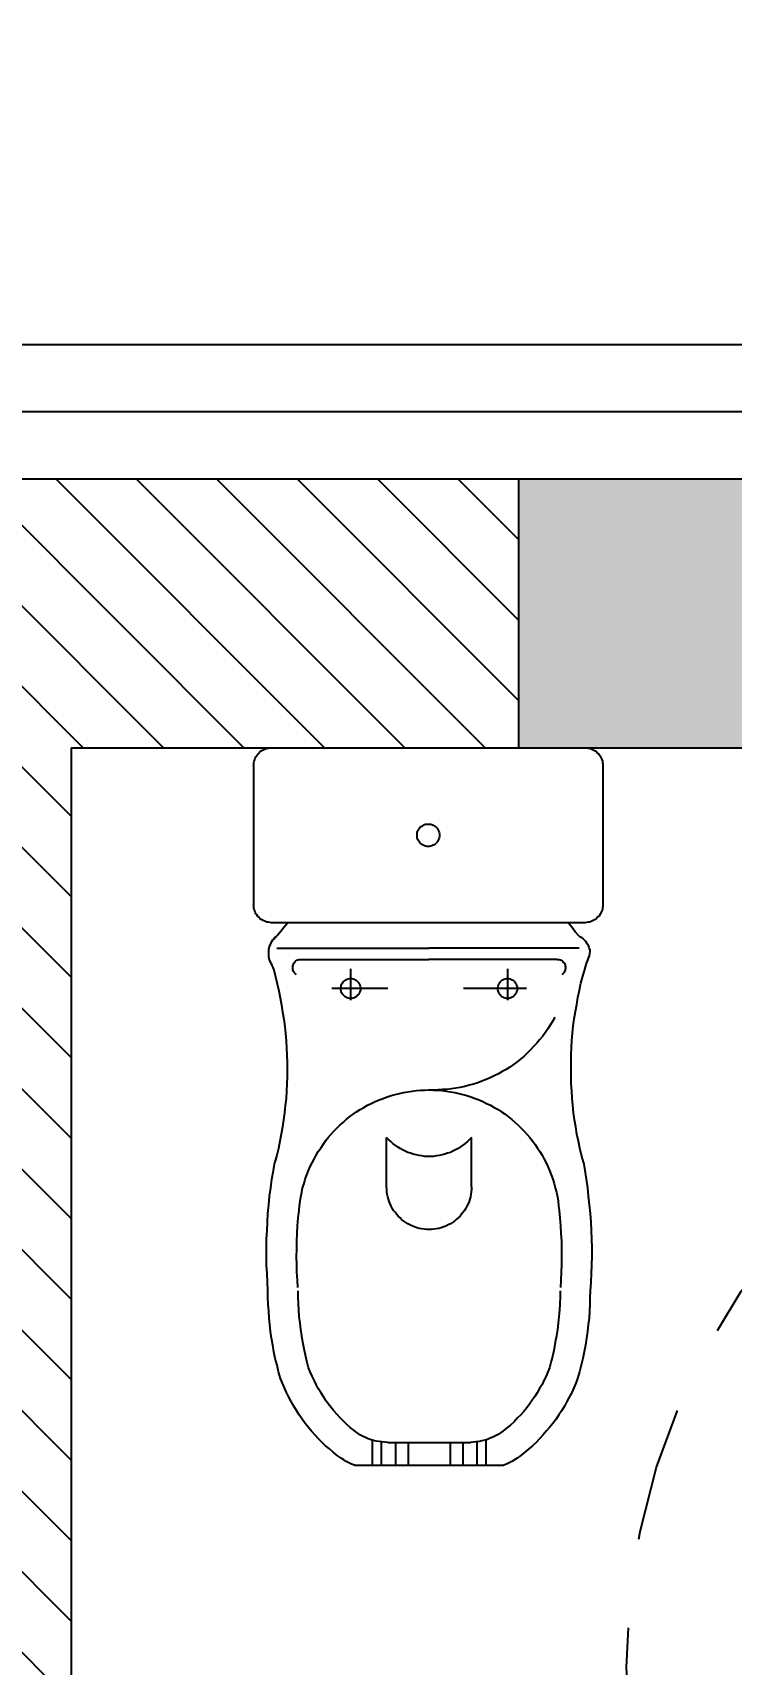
# Model space of a CAD drawing. Header units: millimetres. Extents: x 0 to 2688, y 0 to 2044.
# Drawn here: x 2562.946 to 2563.727, y 2036.43 to 2038.25 of the extents above; entities that cross this region are included whole.
import ezdxf

# ---------------------------------------------------------------- set-up
doc = ezdxf.new("R2010")
doc.units = ezdxf.units.MM
doc.linetypes.add('TRATTEGGIATA', pattern=[0.75, 0.5, -0.25])
doc.styles.get("Standard").update_dxf_attribs({"font": 'arial.ttf'})
doc.linetypes.add('ISOLAMENTO', pattern='A,0.00254,-2.54,[134,ltypeshp.shx,S=2.54,R=0,X=-2.54,Y=0],-5.08,[134,ltypeshp.shx,S=2.54,R=180,X=2.54,Y=0],-2.54', length=10.16254)
doc.dimstyles.new('ISO-25', dxfattribs={"dimtxt": 2.5, "dimasz": 2.5, "dimexe": 1.25, "dimexo": 0.625, "dimtad": 1, "dimtxsty": 'Standard', "dimcen": 2.5, "dimadec": 0, "dimazin": 0, "dimtfac": 1, "dimtmove": 0, "dimatfit": 3, "dimfxl": 1, "dimarcsym": 0})

# ---------------------------------------------------------------- blocks, each defined once
blk = doc.blocks.new('MIS')
h = blk.add_hatch()
h.set_pattern_fill('ANSI31', color=6, scale=0.02, angle=450)
h.set_pattern_definition([(135, (100, 0), (-0.0449012806, -0.0449012806), [])])
h.paths.add_polyline_path([(2558.9893, 2023.9526), (2558.9893, 2023.6526), (2563.4893, 2023.6526), (2563.4893, 2023.9526)])
h.paths.add_polyline_path([(2558.6893, 2029.9526), (2558.6893, 2023.9526), (2558.9893, 2023.9526), (2558.9893, 2029.9526)])
h.paths.add_polyline_path([(2558.6893, 2034.4526), (2558.6893, 2033.9526), (2558.9893, 2033.9526), (2558.9893, 2034.4526)])
h.paths.add_polyline_path([(2558.6893, 2033.6526), (2558.6893, 2033.5526), (2558.9893, 2033.5526), (2558.9893, 2033.6526)])
h.paths.add_polyline_path([(2558.6893, 2030.3526), (2558.6893, 2030.2526), (2558.9893, 2030.2526), (2558.9893, 2030.3526)])
h.paths.add_polyline_path([(2558.9893, 2030.2526), (2558.9893, 2029.9526), (2559.0893, 2029.9526), (2559.0893, 2030.2526)])
h.paths.add_polyline_path([(2558.6893, 2037.4526), (2558.6893, 2035.9526), (2558.9893, 2035.9526), (2559.0143, 2035.9526), (2559.0143, 2036.1026), (2558.9893, 2036.1026), (2558.9893, 2037.4526)])
h.paths.add_polyline_path([(2558.9893, 2037.7526), (2558.9893, 2037.4526), (2559.8393, 2037.4526), (2559.8393, 2036.1026), (2559.8143, 2036.1026), (2559.8143, 2035.9526), (2559.8393, 2035.9526), (2559.9893, 2035.9526), (2560.0143, 2035.9526), (2560.0143, 2036.1026), (2559.9893, 2036.1026), (2559.9893, 2037.4526), (2560.8393, 2037.4526), (2560.8393, 2036.1026), (2560.8143, 2036.1026), (2560.8143, 2035.9526), (2560.8393, 2035.9526), (2560.9893, 2035.9526), (2561.0143, 2035.9526), (2561.0143, 2036.1026), (2560.9893, 2036.1026), (2560.9893, 2037.4526), (2561.8393, 2037.4526), (2561.8393, 2036.1026), (2561.8143, 2036.1026), (2561.8143, 2035.9526), (2561.8393, 2035.9526), (2561.9893, 2035.9526), (2562.0143, 2035.9526), (2562.0143, 2036.1026), (2561.9893, 2036.1026), (2561.9893, 2037.4526), (2562.8393, 2037.4526), (2562.8393, 2036.1026), (2562.8143, 2036.1026), (2562.8143, 2035.9526), (2562.8393, 2035.9526), (2562.8393, 2035.3026), (2564.0893, 2035.3026), (2564.0893, 2035.4526), (2562.9893, 2035.4526), (2562.9893, 2037.4526), (2563.4893, 2037.4526), (2563.4893, 2037.7526)])
h.paths.add_polyline_path([(2563.7893, 2037.7526), (2563.7893, 2037.4526), (2564.5893, 2037.4526), (2564.5893, 2037.7526)])
h.paths.add_polyline_path([(2565.1893, 2037.7526), (2565.1893, 2035.4526), (2565.0893, 2035.4526), (2565.0893, 2035.3026), (2565.1893, 2035.3026), (2565.1893, 2032.2026), (2565.4893, 2032.2026), (2565.4893, 2032.3026), (2566.4893, 2032.3026), (2566.4893, 2029.9526), (2566.6393, 2029.9526), (2566.6393, 2032.3026), (2569.7893, 2032.3026), (2569.7893, 2033.6526), (2569.4893, 2033.6526), (2569.4893, 2032.4526), (2566.9893, 2032.4526), (2566.9893, 2032.4776), (2566.8393, 2032.4776), (2566.8393, 2032.4526), (2565.4893, 2032.4526), (2565.4893, 2033.3026), (2566.8393, 2033.3026), (2566.8393, 2033.2776), (2566.9893, 2033.2776), (2566.9893, 2033.4776), (2566.8393, 2033.4776), (2566.8393, 2033.4526), (2565.4893, 2033.4526), (2565.4893, 2034.3026), (2566.8393, 2034.3026), (2566.8393, 2034.2776), (2566.9893, 2034.2776), (2566.9893, 2034.4776), (2566.8393, 2034.4776), (2566.8393, 2034.4526), (2565.4893, 2034.4526), (2565.4893, 2035.3026), (2566.8393, 2035.3026), (2566.8393, 2035.2776), (2566.9893, 2035.2776), (2566.9893, 2035.3026), (2567.6393, 2035.3026), (2567.6393, 2036.3526), (2567.4893, 2036.3526), (2567.4893, 2035.4526), (2565.4893, 2035.4526), (2565.4893, 2037.7526)])
h.paths.add_polyline_path([(2569.4893, 2036.3526), (2569.4893, 2033.9526), (2569.7893, 2033.9526), (2569.7893, 2036.3526)], flags=17)
h.paths.add_polyline_path([(2571.9893, 2037.4526), (2571.9893, 2033.9526), (2572.2893, 2033.9526), (2572.2893, 2037.4526)])
h.paths.add_polyline_path([(2571.9893, 2033.6526), (2571.9893, 2030.2526), (2572.2893, 2030.2526), (2572.2893, 2033.6526)])
h.paths.add_polyline_path([(2570.0893, 2023.9526), (2570.0893, 2023.6526), (2571.9893, 2023.6526), (2571.9893, 2023.9526)])
h.paths.add_polyline_path([(2565.1893, 2031.2026), (2565.1893, 2030.2526), (2564.1893, 2030.2526), (2564.1893, 2033.9526), (2563.7893, 2033.9526), (2563.7893, 2033.6526), (2564.0393, 2033.6526), (2564.0393, 2030.2526), (2563.7893, 2030.2526), (2563.7893, 2029.9526), (2565.4893, 2029.9526), (2565.4893, 2031.2026)])
h.paths.add_polyline_path([(2560.0893, 2030.2526), (2560.0893, 2029.9526), (2563.4893, 2029.9526), (2563.4893, 2030.2526)])
h.paths.add_polyline_path([(2558.9893, 2033.9526), (2558.9893, 2033.6526), (2563.4893, 2033.6526), (2563.4893, 2033.9526)])
h.paths.add_polyline_path([(2558.6893, 2031.3526), (2558.9893, 2031.3526), (2558.9893, 2032.5526), (2558.6893, 2032.5526)])
h = blk.add_hatch(color=6)
h.dxf.hatch_style = 1
h.paths.add_polyline_path([(2565.7893, 2023.9526), (2565.4893, 2023.9526), (2565.4893, 2023.6526), (2565.7893, 2023.6526)])
h.paths.add_polyline_path([(2567.7893, 2023.9526), (2567.7893, 2023.6526), (2568.0893, 2023.6526), (2568.0893, 2023.9526)])
h.paths.add_polyline_path([(2572.2893, 2023.9526), (2571.9893, 2023.9526), (2571.9893, 2023.6526), (2572.2893, 2023.6526)])
h.paths.add_polyline_path([(2570.0893, 2023.6526), (2570.0893, 2023.9526), (2569.7893, 2023.9526), (2569.7893, 2023.6526)])
h.paths.add_polyline_path([(2572.2893, 2028.6526), (2572.2893, 2028.9526), (2571.9893, 2028.9526), (2571.9893, 2028.6526)])
h.paths.add_polyline_path([(2569.7893, 2030.2526), (2569.4893, 2030.2526), (2569.4893, 2029.9526), (2569.7893, 2029.9526)])
h.paths.add_polyline_path([(2572.2893, 2030.2526), (2571.9893, 2030.2526), (2571.9893, 2029.9526), (2572.2893, 2029.9526)])
h.paths.add_polyline_path([(2571.9893, 2033.9526), (2571.9893, 2033.6526), (2572.2893, 2033.6526), (2572.2893, 2033.9526)])
h.paths.add_polyline_path([(2571.9893, 2037.4526), (2572.2893, 2037.4526), (2572.2893, 2037.7526), (2571.9893, 2037.7526)])
h.paths.add_polyline_path([(2569.7893, 2037.7526), (2569.4893, 2037.7526), (2569.4893, 2037.4526), (2569.7893, 2037.4526)])
h.paths.add_polyline_path([(2563.7893, 2037.7526), (2563.4893, 2037.7526), (2563.4893, 2037.4526), (2563.5632, 2037.4526), (2563.7893, 2037.4526)])
h.paths.add_polyline_path([(2563.7893, 2033.9526), (2563.4893, 2033.9526), (2563.4893, 2033.6526), (2563.7893, 2033.6526)])
h.paths.add_polyline_path([(2563.4893, 2029.9526), (2563.7893, 2029.9526), (2563.7893, 2030.2526), (2563.4893, 2030.2526)])
h.paths.add_polyline_path([(2558.9893, 2033.9526), (2558.6893, 2033.9526), (2558.6893, 2033.6526), (2558.9893, 2033.6526)])
h.paths.add_polyline_path([(2558.6893, 2030.2526), (2558.6893, 2029.9526), (2558.9893, 2029.9526), (2558.9893, 2030.2526)])
h.paths.add_polyline_path([(2558.9893, 2037.4526), (2558.9893, 2037.7526), (2558.6893, 2037.7526), (2558.6893, 2037.4526)])
h.paths.add_polyline_path([(2558.6893, 2023.6526), (2558.9893, 2023.6526), (2558.9893, 2023.9526), (2558.6893, 2023.9526)])
h.paths.add_polyline_path([(2563.7893, 2023.6526), (2563.7893, 2023.9526), (2563.4893, 2023.9526), (2563.4893, 2023.6526)])
for p, q in [((2558.6893, 2037.7526), (2564.5893, 2037.7526)), ((2563.4893, 2037.4526), (2563.4893, 2037.7526)), ((2562.9893, 2037.4526), (2564.5893, 2037.4526)), ((2562.9893, 2037.4526), (2562.9893, 2035.4526)), ((2563.2002, 2037.4481), (2563.2018, 2037.4491)), ((2563.2018, 2037.4491), (2563.2031, 2037.4499)), ((2563.2031, 2037.4499), (2563.2047, 2037.4507)), ((2563.2047, 2037.4507), (2563.2063, 2037.4515)), ((2563.2063, 2037.4515), (2563.2079, 2037.452)), ((2563.2079, 2037.452), (2563.2097, 2037.4523)), ((2563.2097, 2037.4523), (2563.2113, 2037.4526)), ((2563.2113, 2037.4526), (2563.2132, 2037.4526)), ((2563.2132, 2037.4526), (2563.5632, 2037.4526)), ((2563.5632, 2037.4526), (2563.5648, 2037.4526)), ((2563.5648, 2037.4526), (2563.5667, 2037.4523)), ((2563.5667, 2037.4523), (2563.5683, 2037.452)), ((2563.5683, 2037.452), (2563.5701, 2037.4515)), ((2563.5701, 2037.4515), (2563.5717, 2037.4507)), ((2563.5717, 2037.4507), (2563.573, 2037.4499)), ((2563.573, 2037.4499), (2563.5746, 2037.4491)), ((2563.5746, 2037.4491), (2563.576, 2037.4481)), ((2563.193, 2037.4327), (2563.1933, 2037.4343)), ((2563.193, 2037.4327), (2563.193, 2037.2775)), ((2563.1933, 2037.4343), (2563.1936, 2037.4361)), ((2563.1936, 2037.4361), (2563.1938, 2037.4377)), ((2563.1938, 2037.4377), (2563.1944, 2037.4396)), ((2563.1944, 2037.4396), (2563.1949, 2037.4411)), ((2563.1949, 2037.4411), (2563.1957, 2037.4425)), ((2563.1957, 2037.4425), (2563.1967, 2037.444)), ((2563.1967, 2037.444), (2563.1978, 2037.4454)), ((2563.1978, 2037.4454), (2563.1989, 2037.4467)), ((2563.1989, 2037.4467), (2563.2002, 2037.4481)), ((2563.576, 2037.4481), (2563.5773, 2037.4467)), ((2563.5773, 2037.4467), (2563.5786, 2037.4454)), ((2563.5786, 2037.4454), (2563.5797, 2037.444)), ((2563.5797, 2037.444), (2563.5805, 2037.4425)), ((2563.5805, 2037.4425), (2563.5813, 2037.4411)), ((2563.5813, 2037.4411), (2563.582, 2037.4396)), ((2563.582, 2037.4396), (2563.5826, 2037.4377)), ((2563.5826, 2037.4377), (2563.5828, 2037.4361)), ((2563.5828, 2037.4361), (2563.5831, 2037.4343)), ((2563.5831, 2037.4343), (2563.5831, 2037.4327)), ((2563.5831, 2037.4327), (2563.5831, 2037.2775)), ((2563.376, 2037.3579), (2563.3763, 2037.3592)), ((2563.3763, 2037.3592), (2563.3768, 2037.3605)), ((2563.3768, 2037.3605), (2563.3776, 2037.3616)), ((2563.3776, 2037.3616), (2563.3784, 2037.3629)), ((2563.3784, 2037.3629), (2563.3792, 2037.364)), ((2563.3792, 2037.364), (2563.3803, 2037.3648)), ((2563.3803, 2037.3648), (2563.3816, 2037.3656)), ((2563.3816, 2037.3656), (2563.3826, 2037.3664)), ((2563.3826, 2037.3664), (2563.384, 2037.3669)), ((2563.384, 2037.3669), (2563.3853, 2037.3672)), ((2563.3853, 2037.3672), (2563.3866, 2037.3674)), ((2563.3866, 2037.3674), (2563.3895, 2037.3674)), ((2563.3895, 2037.3674), (2563.3909, 2037.3672)), ((2563.3909, 2037.3672), (2563.3922, 2037.3669)), ((2563.3922, 2037.3669), (2563.3935, 2037.3664)), ((2563.3935, 2037.3664), (2563.3948, 2037.3656)), ((2563.3948, 2037.3656), (2563.3959, 2037.3648)), ((2563.3959, 2037.3648), (2563.397, 2037.364)), ((2563.397, 2037.364), (2563.398, 2037.3629)), ((2563.398, 2037.3629), (2563.3988, 2037.3616)), ((2563.3988, 2037.3616), (2563.3993, 2037.3605)), ((2563.3993, 2037.3605), (2563.3999, 2037.3592)), ((2563.3999, 2037.3592), (2563.4004, 2037.3579)), ((2563.3757, 2037.3566), (2563.376, 2037.3579)), ((2563.3757, 2037.355), (2563.3757, 2037.3566)), ((2563.3757, 2037.3536), (2563.3757, 2037.355)), ((2563.376, 2037.3523), (2563.3757, 2037.3536)), ((2563.3763, 2037.351), (2563.376, 2037.3523)), ((2563.3768, 2037.3497), (2563.3763, 2037.351)), ((2563.3776, 2037.3484), (2563.3768, 2037.3497)), ((2563.3784, 2037.3473), (2563.3776, 2037.3484)), ((2563.3792, 2037.3462), (2563.3784, 2037.3473)), ((2563.3803, 2037.3452), (2563.3792, 2037.3462)), ((2563.3816, 2037.3444), (2563.3803, 2037.3452)), ((2563.3826, 2037.3438), (2563.3816, 2037.3444)), ((2563.384, 2037.3433), (2563.3826, 2037.3438)), ((2563.3853, 2037.3428), (2563.384, 2037.3433)), ((2563.3866, 2037.3425), (2563.3853, 2037.3428)), ((2563.3895, 2037.3425), (2563.3866, 2037.3425)), ((2563.3909, 2037.3428), (2563.3895, 2037.3425)), ((2563.3922, 2037.3433), (2563.3909, 2037.3428)), ((2563.3935, 2037.3438), (2563.3922, 2037.3433)), ((2563.3948, 2037.3444), (2563.3935, 2037.3438)), ((2563.3959, 2037.3452), (2563.3948, 2037.3444)), ((2563.397, 2037.3462), (2563.3959, 2037.3452)), ((2563.398, 2037.3473), (2563.397, 2037.3462)), ((2563.3988, 2037.3484), (2563.398, 2037.3473)), ((2563.3993, 2037.3497), (2563.3988, 2037.3484)), ((2563.3999, 2037.351), (2563.3993, 2037.3497)), ((2563.4004, 2037.3523), (2563.3999, 2037.351)), ((2563.4004, 2037.3579), (2563.4007, 2037.3566)), ((2563.4007, 2037.3536), (2563.4004, 2037.3523)), ((2563.4007, 2037.3566), (2563.4007, 2037.3536)), ((2563.1933, 2037.2757), (2563.193, 2037.2775)), ((2563.1936, 2037.2741), (2563.1933, 2037.2757)), ((2563.1938, 2037.2722), (2563.1936, 2037.2741)), ((2563.1944, 2037.2706), (2563.1938, 2037.2722)), ((2563.1949, 2037.2691), (2563.1944, 2037.2706)), ((2563.1957, 2037.2675), (2563.1949, 2037.2691)), ((2563.1967, 2037.2661), (2563.1957, 2037.2675)), ((2563.5805, 2037.2675), (2563.5797, 2037.2661)), ((2563.5813, 2037.2691), (2563.5805, 2037.2675)), ((2563.582, 2037.2706), (2563.5813, 2037.2691)), ((2563.5826, 2037.2722), (2563.582, 2037.2706)), ((2563.5828, 2037.2741), (2563.5826, 2037.2722)), ((2563.5831, 2037.2757), (2563.5828, 2037.2741)), ((2563.5831, 2037.2775), (2563.5831, 2037.2757)), ((2563.1978, 2037.2645), (2563.1967, 2037.2661)), ((2563.1989, 2037.2635), (2563.1978, 2037.2645)), ((2563.2002, 2037.2621), (2563.1989, 2037.2635)), ((2563.2018, 2037.2611), (2563.2002, 2037.2621)), ((2563.2031, 2037.2603), (2563.2018, 2037.2611)), ((2563.2047, 2037.2595), (2563.2031, 2037.2603)), ((2563.2063, 2037.2587), (2563.2047, 2037.2595)), ((2563.2079, 2037.2582), (2563.2063, 2037.2587)), ((2563.2097, 2037.2579), (2563.2079, 2037.2582)), ((2563.2113, 2037.2576), (2563.2097, 2037.2579)), ((2563.2132, 2037.2574), (2563.2113, 2037.2576)), ((2563.5632, 2037.2574), (2563.2132, 2037.2574)), ((2563.2272, 2037.2524), (2563.2233, 2037.2473)), ((2563.2315, 2037.2574), (2563.2272, 2037.2524)), ((2563.5484, 2037.2524), (2563.5444, 2037.2574)), ((2563.5524, 2037.2473), (2563.5484, 2037.2524)), ((2563.5648, 2037.2576), (2563.5632, 2037.2574)), ((2563.5667, 2037.2579), (2563.5648, 2037.2576)), ((2563.5683, 2037.2582), (2563.5667, 2037.2579)), ((2563.5701, 2037.2587), (2563.5683, 2037.2582)), ((2563.5717, 2037.2595), (2563.5701, 2037.2587)), ((2563.573, 2037.2603), (2563.5717, 2037.2595)), ((2563.5746, 2037.2611), (2563.573, 2037.2603)), ((2563.576, 2037.2621), (2563.5746, 2037.2611)), ((2563.5773, 2037.2635), (2563.576, 2037.2621)), ((2563.5786, 2037.2645), (2563.5773, 2037.2635)), ((2563.5797, 2037.2661), (2563.5786, 2037.2645)), ((2563.2105, 2037.2293), (2563.2111, 2037.2311)), ((2563.2111, 2037.2311), (2563.2119, 2037.233)), ((2563.2119, 2037.233), (2563.2127, 2037.2349)), ((2563.2127, 2037.2349), (2563.2137, 2037.2364)), ((2563.2137, 2037.2364), (2563.2148, 2037.2383)), ((2563.2148, 2037.2383), (2563.2161, 2037.2396)), ((2563.2161, 2037.2396), (2563.2174, 2037.2412)), ((2563.2174, 2037.2412), (2563.219, 2037.2425)), ((2563.2233, 2037.2473), (2563.219, 2037.2425)), ((2563.5566, 2037.2425), (2563.5524, 2037.2473)), ((2563.5566, 2037.2425), (2563.5582, 2037.2415)), ((2563.5582, 2037.2415), (2563.5598, 2037.2404)), ((2563.5598, 2037.2404), (2563.5611, 2037.2394)), ((2563.5611, 2037.2394), (2563.5625, 2037.238)), ((2563.5625, 2037.238), (2563.5638, 2037.2367)), ((2563.5638, 2037.2367), (2563.5648, 2037.2351)), ((2563.5648, 2037.2351), (2563.5659, 2037.2335)), ((2563.5659, 2037.2335), (2563.5667, 2037.2319)), ((2563.5667, 2037.2319), (2563.5675, 2037.2301)), ((2563.21, 2037.2253), (2563.2103, 2037.2274)), ((2563.21, 2037.2213), (2563.21, 2037.2253)), ((2563.2103, 2037.2195), (2563.21, 2037.2213)), ((2563.2103, 2037.2274), (2563.2105, 2037.2293)), ((2563.2105, 2037.2176), (2563.2103, 2037.2195)), ((2563.2111, 2037.2155), (2563.2105, 2037.2176)), ((2563.2119, 2037.2137), (2563.2111, 2037.2155)), ((2563.2127, 2037.212), (2563.2119, 2037.2137)), ((2563.219, 2037.229), (2563.389, 2037.229)), ((2563.2381, 2037.2123), (2563.2389, 2037.2131)), ((2563.2389, 2037.2131), (2563.2397, 2037.2142)), ((2563.2397, 2037.2142), (2563.2405, 2037.215)), ((2563.2405, 2037.215), (2563.2416, 2037.2155)), ((2563.2416, 2037.2155), (2563.2426, 2037.216)), ((2563.2426, 2037.216), (2563.2437, 2037.2163)), ((2563.2437, 2037.2163), (2563.245, 2037.2165)), ((2563.245, 2037.2165), (2563.2461, 2037.2165)), ((2563.2458, 2037.2165), (2563.389, 2037.2165)), ((2563.5566, 2037.229), (2563.389, 2037.229)), ((2563.5322, 2037.2165), (2563.389, 2037.2165)), ((2563.532, 2037.2165), (2563.5332, 2037.2165)), ((2563.5332, 2037.2165), (2563.5343, 2037.2163)), ((2563.5343, 2037.2163), (2563.5357, 2037.216)), ((2563.5357, 2037.216), (2563.5367, 2037.2155)), ((2563.5367, 2037.2155), (2563.5378, 2037.215)), ((2563.5378, 2037.215), (2563.5386, 2037.2142)), ((2563.5386, 2037.2142), (2563.5394, 2037.2131)), ((2563.5394, 2037.2131), (2563.5402, 2037.2123)), ((2563.563, 2037.2054), (2563.5651, 2037.2134)), ((2563.5661, 2037.2155), (2563.5651, 2037.2134)), ((2563.5669, 2037.2179), (2563.5661, 2037.2155)), ((2563.5677, 2037.2203), (2563.5669, 2037.2179)), ((2563.5675, 2037.2301), (2563.568, 2037.2285)), ((2563.5683, 2037.2229), (2563.5677, 2037.2203)), ((2563.568, 2037.2285), (2563.5685, 2037.2266)), ((2563.5685, 2037.2253), (2563.5683, 2037.2229)), ((2563.5685, 2037.2279), (2563.5685, 2037.2253)), ((2563.2127, 2037.212), (2563.2137, 2037.2097)), ((2563.2137, 2037.2097), (2563.2148, 2037.2073)), ((2563.2148, 2037.2073), (2563.2156, 2037.2049)), ((2563.2156, 2037.2049), (2563.2177, 2037.1972)), ((2563.2177, 2037.1972), (2563.2195, 2037.1892)), ((2563.2368, 2037.2088), (2563.2371, 2037.2102)), ((2563.2368, 2037.2065), (2563.2368, 2037.2088)), ((2563.2371, 2037.2054), (2563.2368, 2037.2065)), ((2563.2371, 2037.2102), (2563.2376, 2037.2113)), ((2563.2373, 2037.2041), (2563.2371, 2037.2054)), ((2563.2378, 2037.203), (2563.2373, 2037.2041)), ((2563.2376, 2037.2113), (2563.2381, 2037.2123)), ((2563.2384, 2037.202), (2563.2378, 2037.203)), ((2563.2392, 2037.2012), (2563.2384, 2037.202)), ((2563.24, 2037.2004), (2563.2392, 2037.2012)), ((2563.241, 2037.1996), (2563.24, 2037.2004)), ((2563.2965, 2037.1937), (2563.2975, 2037.1943)), ((2563.2975, 2037.1943), (2563.2989, 2037.1948)), ((2563.2989, 2037.1948), (2563.3002, 2037.1951)), ((2563.3002, 2037.1951), (2563.3028, 2037.1951)), ((2563.3015, 2037.2059), (2563.3015, 2037.1709)), ((2563.3028, 2037.1951), (2563.3042, 2037.1948)), ((2563.3042, 2037.1948), (2563.3055, 2037.1943)), ((2563.3055, 2037.1943), (2563.3065, 2037.1937)), ((2563.4717, 2037.1937), (2563.4728, 2037.1943)), ((2563.4728, 2037.1943), (2563.4741, 2037.1948)), ((2563.4741, 2037.1948), (2563.4755, 2037.1951)), ((2563.4755, 2037.1951), (2563.4781, 2037.1951)), ((2563.4768, 2037.2059), (2563.4768, 2037.1709)), ((2563.4781, 2037.1951), (2563.4794, 2037.1948)), ((2563.4794, 2037.1948), (2563.4805, 2037.1943)), ((2563.4805, 2037.1943), (2563.4818, 2037.1937)), ((2563.5383, 2037.2004), (2563.5372, 2037.1996)), ((2563.5391, 2037.2012), (2563.5383, 2037.2004)), ((2563.5399, 2037.202), (2563.5391, 2037.2012)), ((2563.5404, 2037.203), (2563.5399, 2037.202)), ((2563.5402, 2037.2123), (2563.5407, 2037.2113)), ((2563.541, 2037.2041), (2563.5404, 2037.203)), ((2563.5407, 2037.2113), (2563.541, 2037.2102)), ((2563.541, 2037.2102), (2563.5412, 2037.2088)), ((2563.5412, 2037.2054), (2563.541, 2037.2041)), ((2563.5412, 2037.2088), (2563.5415, 2037.2078)), ((2563.5415, 2037.2065), (2563.5412, 2037.2054)), ((2563.5415, 2037.2078), (2563.5415, 2037.2065)), ((2563.5587, 2037.19), (2563.5609, 2037.1977)), ((2563.5609, 2037.1977), (2563.563, 2037.2054)), ((2563.2195, 2037.1892), (2563.2214, 2037.1815)), ((2563.2214, 2037.1815), (2563.223, 2037.1736)), ((2563.3224, 2037.1839), (2563.2806, 2037.1839)), ((2563.3429, 2037.1839), (2563.2827, 2037.1839)), ((2563.2906, 2037.1853), (2563.2909, 2037.1866)), ((2563.2906, 2037.1839), (2563.2906, 2037.1853)), ((2563.2906, 2037.1826), (2563.2906, 2037.1839)), ((2563.2909, 2037.1815), (2563.2906, 2037.1826)), ((2563.2909, 2037.1866), (2563.2911, 2037.1879)), ((2563.2911, 2037.1802), (2563.2909, 2037.1815)), ((2563.2911, 2037.1879), (2563.2917, 2037.1892)), ((2563.2917, 2037.1789), (2563.2911, 2037.1802)), ((2563.2917, 2037.1892), (2563.2925, 2037.1903)), ((2563.2925, 2037.1778), (2563.2917, 2037.1789)), ((2563.2925, 2037.1903), (2563.2933, 2037.1913)), ((2563.2933, 2037.1768), (2563.2925, 2037.1778)), ((2563.2933, 2037.1913), (2563.2943, 2037.1922)), ((2563.2943, 2037.1757), (2563.2933, 2037.1768)), ((2563.2943, 2037.1922), (2563.2954, 2037.1932)), ((2563.2954, 2037.1932), (2563.2965, 2037.1937)), ((2563.3065, 2037.1937), (2563.3078, 2037.1932)), ((2563.3078, 2037.1932), (2563.3089, 2037.1922)), ((2563.3089, 2037.1922), (2563.3097, 2037.1913)), ((2563.3097, 2037.1768), (2563.3089, 2037.1757)), ((2563.3097, 2037.1913), (2563.3105, 2037.1903)), ((2563.3105, 2037.1778), (2563.3097, 2037.1768)), ((2563.3105, 2037.1903), (2563.3113, 2037.1892)), ((2563.3113, 2037.1789), (2563.3105, 2037.1778)), ((2563.3113, 2037.1892), (2563.3118, 2037.1879)), ((2563.3118, 2037.1802), (2563.3113, 2037.1789)), ((2563.3118, 2037.1879), (2563.3121, 2037.1866)), ((2563.3121, 2037.1815), (2563.3118, 2037.1802)), ((2563.3121, 2037.1866), (2563.3124, 2037.1853)), ((2563.3124, 2037.1826), (2563.3121, 2037.1815)), ((2563.3124, 2037.1853), (2563.3124, 2037.1826)), ((2563.4879, 2037.1839), (2563.4277, 2037.1839)), ((2563.4978, 2037.1839), (2563.4558, 2037.1839)), ((2563.4656, 2037.1839), (2563.4659, 2037.1853)), ((2563.4659, 2037.1826), (2563.4656, 2037.1839)), ((2563.4659, 2037.1853), (2563.4662, 2037.1866)), ((2563.4662, 2037.1815), (2563.4659, 2037.1826)), ((2563.4662, 2037.1866), (2563.4665, 2037.1879)), ((2563.4665, 2037.1802), (2563.4662, 2037.1815)), ((2563.4665, 2037.1879), (2563.467, 2037.1892)), ((2563.467, 2037.1789), (2563.4665, 2037.1802)), ((2563.467, 2037.1892), (2563.4678, 2037.1903)), ((2563.4678, 2037.1778), (2563.467, 2037.1789)), ((2563.4678, 2037.1903), (2563.4685, 2037.1913)), ((2563.4685, 2037.1768), (2563.4678, 2037.1778)), ((2563.4685, 2037.1913), (2563.4694, 2037.1922)), ((2563.4694, 2037.1757), (2563.4685, 2037.1768)), ((2563.4694, 2037.1922), (2563.4704, 2037.1932)), ((2563.4704, 2037.1932), (2563.4717, 2037.1937)), ((2563.4818, 2037.1937), (2563.4829, 2037.1932)), ((2563.4829, 2037.1932), (2563.484, 2037.1922)), ((2563.484, 2037.1922), (2563.485, 2037.1913)), ((2563.485, 2037.1768), (2563.484, 2037.1757)), ((2563.485, 2037.1913), (2563.4858, 2037.1903)), ((2563.4858, 2037.1778), (2563.485, 2037.1768)), ((2563.4858, 2037.1903), (2563.4863, 2037.1892)), ((2563.4863, 2037.1789), (2563.4858, 2037.1778)), ((2563.4863, 2037.1892), (2563.4868, 2037.1879)), ((2563.4868, 2037.1802), (2563.4863, 2037.1789)), ((2563.4868, 2037.1879), (2563.4874, 2037.1866)), ((2563.4874, 2037.1815), (2563.4868, 2037.1802)), ((2563.4874, 2037.1866), (2563.4876, 2037.1853)), ((2563.4876, 2037.1826), (2563.4874, 2037.1815)), ((2563.4876, 2037.1853), (2563.4876, 2037.1826)), ((2563.5553, 2037.1741), (2563.5571, 2037.1821)), ((2563.5571, 2037.1821), (2563.5587, 2037.19)), ((2563.223, 2037.1736), (2563.2243, 2037.1656)), ((2563.2243, 2037.1656), (2563.2256, 2037.1577)), ((2563.2954, 2037.1749), (2563.2943, 2037.1757)), ((2563.2965, 2037.1744), (2563.2954, 2037.1749)), ((2563.2975, 2037.1738), (2563.2965, 2037.1744)), ((2563.2989, 2037.1733), (2563.2975, 2037.1738)), ((2563.3002, 2037.173), (2563.2989, 2037.1733)), ((2563.3028, 2037.173), (2563.3002, 2037.173)), ((2563.3042, 2037.1733), (2563.3028, 2037.173)), ((2563.3055, 2037.1738), (2563.3042, 2037.1733)), ((2563.3065, 2037.1744), (2563.3055, 2037.1738)), ((2563.3078, 2037.1749), (2563.3065, 2037.1744)), ((2563.3089, 2037.1757), (2563.3078, 2037.1749)), ((2563.4704, 2037.1749), (2563.4694, 2037.1757)), ((2563.4717, 2037.1744), (2563.4704, 2037.1749)), ((2563.4728, 2037.1738), (2563.4717, 2037.1744)), ((2563.4741, 2037.1733), (2563.4728, 2037.1738)), ((2563.4755, 2037.173), (2563.4741, 2037.1733)), ((2563.4781, 2037.173), (2563.4755, 2037.173)), ((2563.4794, 2037.1733), (2563.4781, 2037.173)), ((2563.4805, 2037.1738), (2563.4794, 2037.1733)), ((2563.4818, 2037.1744), (2563.4805, 2037.1738)), ((2563.4829, 2037.1749), (2563.4818, 2037.1744)), ((2563.484, 2037.1757), (2563.4829, 2037.1749)), ((2563.5513, 2037.1503), (2563.5526, 2037.1582)), ((2563.5526, 2037.1582), (2563.554, 2037.1662)), ((2563.554, 2037.1662), (2563.5553, 2037.1741)), ((2563.2256, 2037.1577), (2563.227, 2037.1497)), ((2563.227, 2037.1497), (2563.2281, 2037.1418)), ((2563.2281, 2037.1418), (2563.2288, 2037.1338)), ((2563.5245, 2037.1431), (2563.5216, 2037.1389)), ((2563.5269, 2037.1473), (2563.5245, 2037.1431)), ((2563.5295, 2037.1516), (2563.5269, 2037.1473)), ((2563.5494, 2037.1343), (2563.5502, 2037.1423)), ((2563.5502, 2037.1423), (2563.5513, 2037.1503)), ((2563.2288, 2037.1338), (2563.2294, 2037.1258)), ((2563.2294, 2037.1258), (2563.2299, 2037.1176)), ((2563.5094, 2037.1229), (2563.5059, 2037.1192)), ((2563.5126, 2037.1266), (2563.5094, 2037.1229)), ((2563.5158, 2037.1306), (2563.5126, 2037.1266)), ((2563.5189, 2037.1346), (2563.5158, 2037.1306)), ((2563.5216, 2037.1389), (2563.5189, 2037.1346)), ((2563.5481, 2037.1182), (2563.5486, 2037.1261)), ((2563.5486, 2037.1261), (2563.5494, 2037.1343)), ((2563.2299, 2037.1176), (2563.2304, 2037.1097)), ((2563.2304, 2037.1097), (2563.2307, 2037.1017)), ((2563.4914, 2037.1054), (2563.4874, 2037.1022)), ((2563.4954, 2037.1086), (2563.4914, 2037.1054)), ((2563.4991, 2037.1121), (2563.4954, 2037.1086)), ((2563.5025, 2037.1155), (2563.4991, 2037.1121)), ((2563.5059, 2037.1192), (2563.5025, 2037.1155)), ((2563.5476, 2037.102), (2563.5479, 2037.11)), ((2563.5479, 2037.11), (2563.5481, 2037.1182)), ((2563.2307, 2037.0855), (2563.2304, 2037.0776)), ((2563.2307, 2037.1017), (2563.2307, 2037.0855)), ((2563.4619, 2037.0866), (2563.4574, 2037.0845)), ((2563.4665, 2037.0887), (2563.4619, 2037.0866)), ((2563.4707, 2037.0914), (2563.4665, 2037.0887)), ((2563.4752, 2037.0938), (2563.4707, 2037.0914)), ((2563.4794, 2037.0964), (2563.4752, 2037.0938)), ((2563.4834, 2037.0993), (2563.4794, 2037.0964)), ((2563.4874, 2037.1022), (2563.4834, 2037.0993)), ((2563.5476, 2037.0858), (2563.5476, 2037.102)), ((2563.5479, 2037.0779), (2563.5476, 2037.0858)), ((2563.2299, 2037.0694), (2563.2294, 2037.0614)), ((2563.2304, 2037.0776), (2563.2299, 2037.0694)), ((2563.3514, 2037.0659), (2563.3561, 2037.067)), ((2563.3561, 2037.067), (2563.3606, 2037.068)), ((2563.3606, 2037.068), (2563.3654, 2037.0688)), ((2563.3654, 2037.0688), (2563.3702, 2037.0696)), ((2563.3702, 2037.0696), (2563.375, 2037.0702)), ((2563.375, 2037.0702), (2563.3795, 2037.0707)), ((2563.3795, 2037.0707), (2563.3843, 2037.0707)), ((2563.3843, 2037.0707), (2563.389, 2037.071)), ((2563.394, 2037.0707), (2563.389, 2037.071)), ((2563.389, 2037.071), (2563.3938, 2037.0707)), ((2563.3938, 2037.0707), (2563.3985, 2037.0707)), ((2563.3991, 2037.071), (2563.394, 2037.0707)), ((2563.3985, 2037.0707), (2563.4033, 2037.0702)), ((2563.4041, 2037.0712), (2563.3991, 2037.071)), ((2563.4033, 2037.0702), (2563.4081, 2037.0696)), ((2563.4092, 2037.0715), (2563.4041, 2037.0712)), ((2563.4081, 2037.0696), (2563.4129, 2037.0688)), ((2563.4142, 2037.072), (2563.4092, 2037.0715)), ((2563.4129, 2037.0688), (2563.4177, 2037.068)), ((2563.419, 2037.0728), (2563.4142, 2037.072)), ((2563.4177, 2037.068), (2563.4222, 2037.067)), ((2563.424, 2037.0736), (2563.419, 2037.0728)), ((2563.4222, 2037.067), (2563.4269, 2037.0659)), ((2563.4291, 2037.0747), (2563.424, 2037.0736)), ((2563.4338, 2037.076), (2563.4291, 2037.0747)), ((2563.4386, 2037.0773), (2563.4338, 2037.076)), ((2563.4434, 2037.0789), (2563.4386, 2037.0773)), ((2563.4482, 2037.0805), (2563.4434, 2037.0789)), ((2563.4529, 2037.0824), (2563.4482, 2037.0805)), ((2563.4574, 2037.0845), (2563.4529, 2037.0824)), ((2563.5484, 2037.0696), (2563.5479, 2037.0779)), ((2563.5489, 2037.0617), (2563.5484, 2037.0696)), ((2563.2286, 2037.0535), (2563.2278, 2037.0455)), ((2563.2294, 2037.0614), (2563.2286, 2037.0535)), ((2563.3082, 2037.0463), (2563.3121, 2037.0489)), ((2563.3121, 2037.0489), (2563.3164, 2037.0513)), ((2563.3164, 2037.0513), (2563.3203, 2037.0537)), ((2563.3203, 2037.0537), (2563.3246, 2037.0559)), ((2563.3246, 2037.0559), (2563.3291, 2037.058)), ((2563.3291, 2037.058), (2563.3333, 2037.0598)), ((2563.3333, 2037.0598), (2563.3378, 2037.0614)), ((2563.3378, 2037.0614), (2563.3423, 2037.0633)), ((2563.3423, 2037.0633), (2563.3468, 2037.0646)), ((2563.3468, 2037.0646), (2563.3514, 2037.0659)), ((2563.4269, 2037.0659), (2563.4314, 2037.0646)), ((2563.4314, 2037.0646), (2563.4359, 2037.0633)), ((2563.4359, 2037.0633), (2563.4404, 2037.0614)), ((2563.4404, 2037.0614), (2563.445, 2037.0598)), ((2563.445, 2037.0598), (2563.4492, 2037.058)), ((2563.4492, 2037.058), (2563.4534, 2037.0559)), ((2563.4534, 2037.0559), (2563.4577, 2037.0537)), ((2563.4577, 2037.0537), (2563.4619, 2037.0513)), ((2563.4619, 2037.0513), (2563.4662, 2037.0489)), ((2563.4662, 2037.0489), (2563.4701, 2037.0463)), ((2563.5497, 2037.0537), (2563.5489, 2037.0617)), ((2563.5505, 2037.0455), (2563.5497, 2037.0537)), ((2563.2267, 2037.0375), (2563.2254, 2037.0296)), ((2563.2278, 2037.0455), (2563.2267, 2037.0375)), ((2563.2861, 2037.0283), (2563.2896, 2037.0314)), ((2563.2896, 2037.0314), (2563.293, 2037.0347)), ((2563.293, 2037.0347), (2563.2967, 2037.0378)), ((2563.2967, 2037.0378), (2563.3004, 2037.0408)), ((2563.3004, 2037.0408), (2563.3042, 2037.0437)), ((2563.3042, 2037.0437), (2563.3082, 2037.0463)), ((2563.4701, 2037.0463), (2563.4739, 2037.0437)), ((2563.4739, 2037.0437), (2563.4778, 2037.0408)), ((2563.4778, 2037.0408), (2563.4816, 2037.0378)), ((2563.4816, 2037.0378), (2563.4852, 2037.0347)), ((2563.4852, 2037.0347), (2563.4887, 2037.0314)), ((2563.4887, 2037.0314), (2563.4921, 2037.0283)), ((2563.5515, 2037.0375), (2563.5505, 2037.0455)), ((2563.5529, 2037.0296), (2563.5515, 2037.0375)), ((2563.2225, 2037.0137), (2563.2209, 2037.0057)), ((2563.2241, 2037.0216), (2563.2225, 2037.0137)), ((2563.2254, 2037.0296), (2563.2241, 2037.0216)), ((2563.2707, 2037.01), (2563.2736, 2037.014)), ((2563.2736, 2037.014), (2563.2766, 2037.0177)), ((2563.2766, 2037.0177), (2563.2795, 2037.0211)), ((2563.2795, 2037.0211), (2563.2827, 2037.0248)), ((2563.2827, 2037.0248), (2563.2861, 2037.0283)), ((2563.3439, 2037.0156), (2563.3415, 2037.0179)), ((2563.3415, 2036.9628), (2563.3415, 2037.0179)), ((2563.3463, 2037.0132), (2563.3439, 2037.0156)), ((2563.3487, 2037.011), (2563.3463, 2037.0132)), ((2563.432, 2037.0132), (2563.4296, 2037.011)), ((2563.4344, 2037.0156), (2563.432, 2037.0132)), ((2563.4365, 2037.0179), (2563.4344, 2037.0156)), ((2563.4365, 2036.9628), (2563.4365, 2037.0179)), ((2563.4921, 2037.0283), (2563.4954, 2037.0248)), ((2563.4954, 2037.0248), (2563.4985, 2037.0211)), ((2563.4985, 2037.0211), (2563.5017, 2037.0177)), ((2563.5017, 2037.0177), (2563.5046, 2037.014)), ((2563.5046, 2037.014), (2563.5075, 2037.01)), ((2563.5542, 2037.0216), (2563.5529, 2037.0296)), ((2563.5558, 2037.0137), (2563.5542, 2037.0216)), ((2563.5574, 2037.006), (2563.5558, 2037.0137)), ((2563.219, 2036.9981), (2563.2169, 2036.9901)), ((2563.2209, 2037.0057), (2563.219, 2036.9981)), ((2563.2607, 2036.9938), (2563.263, 2036.9981)), ((2563.263, 2036.9981), (2563.2654, 2037.002)), ((2563.2654, 2037.002), (2563.2681, 2037.006)), ((2563.2681, 2037.006), (2563.2707, 2037.01)), ((2563.3514, 2037.0092), (2563.3487, 2037.011)), ((2563.354, 2037.0073), (2563.3514, 2037.0092)), ((2563.3567, 2037.0055), (2563.354, 2037.0073)), ((2563.3596, 2037.0039), (2563.3567, 2037.0055)), ((2563.3625, 2037.0025), (2563.3596, 2037.0039)), ((2563.3654, 2037.0012), (2563.3625, 2037.0025)), ((2563.3683, 2037.0002), (2563.3654, 2037.0012)), ((2563.3715, 2036.9991), (2563.3683, 2037.0002)), ((2563.3747, 2036.9983), (2563.3715, 2036.9991)), ((2563.3779, 2036.9978), (2563.3747, 2036.9983)), ((2563.3811, 2036.9972), (2563.3779, 2036.9978)), ((2563.3843, 2036.9967), (2563.3811, 2036.9972)), ((2563.394, 2036.9967), (2563.3843, 2036.9967)), ((2563.3972, 2036.9972), (2563.394, 2036.9967)), ((2563.4004, 2036.9978), (2563.3972, 2036.9972)), ((2563.4036, 2036.9983), (2563.4004, 2036.9978)), ((2563.4068, 2036.9991), (2563.4036, 2036.9983)), ((2563.4097, 2037.0002), (2563.4068, 2036.9991)), ((2563.4129, 2037.0012), (2563.4097, 2037.0002)), ((2563.4158, 2037.0025), (2563.4129, 2037.0012)), ((2563.4187, 2037.0039), (2563.4158, 2037.0025)), ((2563.4216, 2037.0055), (2563.4187, 2037.0039)), ((2563.4243, 2037.0073), (2563.4216, 2037.0055)), ((2563.4269, 2037.0092), (2563.4243, 2037.0073)), ((2563.4296, 2037.011), (2563.4269, 2037.0092)), ((2563.5075, 2037.01), (2563.5102, 2037.006)), ((2563.5102, 2037.006), (2563.5129, 2037.002)), ((2563.5129, 2037.002), (2563.5153, 2036.9981)), ((2563.5153, 2036.9981), (2563.5176, 2036.9938)), ((2563.5593, 2036.9981), (2563.5574, 2037.006)), ((2563.5614, 2036.9901), (2563.5593, 2036.9981)), ((2563.2137, 2036.9712), (2563.2153, 2036.9808)), ((2563.2153, 2036.9808), (2563.2169, 2036.9901)), ((2563.2509, 2036.9712), (2563.2527, 2036.9763)), ((2563.2527, 2036.9763), (2563.2546, 2036.9808)), ((2563.2546, 2036.9808), (2563.2564, 2036.9853)), ((2563.2564, 2036.9853), (2563.2585, 2036.9896)), ((2563.2585, 2036.9896), (2563.2607, 2036.9938)), ((2563.5176, 2036.9938), (2563.5198, 2036.9896)), ((2563.5198, 2036.9896), (2563.5219, 2036.9853)), ((2563.5219, 2036.9853), (2563.5237, 2036.9808)), ((2563.5237, 2036.9808), (2563.5256, 2036.9763)), ((2563.5256, 2036.9763), (2563.5272, 2036.9712)), ((2563.5614, 2036.9901), (2563.563, 2036.9808)), ((2563.563, 2036.9808), (2563.5646, 2036.9712)), ((2563.2111, 2036.9522), (2563.2124, 2036.9617)), ((2563.2124, 2036.9617), (2563.2137, 2036.9712)), ((2563.2469, 2036.9567), (2563.2479, 2036.9617)), ((2563.2479, 2036.9617), (2563.2495, 2036.9665)), ((2563.2495, 2036.9665), (2563.2509, 2036.9712)), ((2563.3418, 2036.9599), (2563.3415, 2036.9628)), ((2563.3421, 2036.9572), (2563.3418, 2036.9599)), ((2563.4365, 2036.9599), (2563.4362, 2036.9572)), ((2563.4365, 2036.9628), (2563.4365, 2036.9599)), ((2563.5272, 2036.9712), (2563.5288, 2036.9665)), ((2563.5288, 2036.9665), (2563.5301, 2036.9617)), ((2563.5301, 2036.9617), (2563.5314, 2036.9567)), ((2563.5646, 2036.9712), (2563.5659, 2036.9617)), ((2563.5659, 2036.9617), (2563.5669, 2036.9522)), ((2563.2092, 2036.9331), (2563.2103, 2036.9426)), ((2563.2103, 2036.9426), (2563.2111, 2036.9522)), ((2563.2439, 2036.9365), (2563.2445, 2036.9415)), ((2563.2445, 2036.9415), (2563.245, 2036.9466)), ((2563.245, 2036.9466), (2563.2458, 2036.9516)), ((2563.2458, 2036.9516), (2563.2469, 2036.9567)), ((2563.3423, 2036.9545), (2563.3421, 2036.9572)), ((2563.3429, 2036.9516), (2563.3423, 2036.9545)), ((2563.3437, 2036.949), (2563.3429, 2036.9516)), ((2563.3445, 2036.9463), (2563.3437, 2036.949)), ((2563.3455, 2036.9439), (2563.3445, 2036.9463)), ((2563.3468, 2036.9413), (2563.3455, 2036.9439)), ((2563.3479, 2036.9389), (2563.3468, 2036.9413)), ((2563.4314, 2036.9413), (2563.4301, 2036.9389)), ((2563.4328, 2036.9439), (2563.4314, 2036.9413)), ((2563.4338, 2036.9463), (2563.4328, 2036.9439)), ((2563.4346, 2036.949), (2563.4338, 2036.9463)), ((2563.4354, 2036.9516), (2563.4346, 2036.949)), ((2563.4359, 2036.9545), (2563.4354, 2036.9516)), ((2563.4362, 2036.9572), (2563.4359, 2036.9545)), ((2563.5314, 2036.9567), (2563.5325, 2036.9516)), ((2563.5325, 2036.9516), (2563.5332, 2036.9466)), ((2563.5332, 2036.9466), (2563.5338, 2036.9415)), ((2563.5338, 2036.9415), (2563.5343, 2036.9365)), ((2563.5669, 2036.9522), (2563.568, 2036.9426)), ((2563.568, 2036.9426), (2563.5691, 2036.9331)), ((2563.2082, 2036.914), (2563.2087, 2036.9235)), ((2563.2087, 2036.9235), (2563.2092, 2036.9331)), ((2563.2423, 2036.9193), (2563.2429, 2036.928)), ((2563.2429, 2036.928), (2563.2439, 2036.9365)), ((2563.3495, 2036.9365), (2563.3479, 2036.9389)), ((2563.3511, 2036.9344), (2563.3495, 2036.9365)), ((2563.3527, 2036.9323), (2563.3511, 2036.9344)), ((2563.3545, 2036.9302), (2563.3527, 2036.9323)), ((2563.3567, 2036.928), (2563.3545, 2036.9302)), ((2563.3585, 2036.9262), (2563.3567, 2036.928)), ((2563.3609, 2036.9246), (2563.3585, 2036.9262)), ((2563.363, 2036.923), (2563.3609, 2036.9246)), ((2563.3654, 2036.9216), (2563.363, 2036.923)), ((2563.3678, 2036.9203), (2563.3654, 2036.9216)), ((2563.4129, 2036.9216), (2563.4105, 2036.9203)), ((2563.4153, 2036.923), (2563.4129, 2036.9216)), ((2563.4174, 2036.9246), (2563.4153, 2036.923)), ((2563.4195, 2036.9262), (2563.4174, 2036.9246)), ((2563.4216, 2036.928), (2563.4195, 2036.9262)), ((2563.4237, 2036.9302), (2563.4216, 2036.928)), ((2563.4253, 2036.9323), (2563.4237, 2036.9302)), ((2563.4272, 2036.9344), (2563.4253, 2036.9323)), ((2563.4288, 2036.9365), (2563.4272, 2036.9344)), ((2563.4301, 2036.9389), (2563.4288, 2036.9365)), ((2563.5343, 2036.9365), (2563.5351, 2036.928)), ((2563.5351, 2036.928), (2563.5359, 2036.9193)), ((2563.5691, 2036.9331), (2563.5696, 2036.9235)), ((2563.5696, 2036.9235), (2563.5701, 2036.914)), ((2563.2076, 2036.9044), (2563.2082, 2036.914)), ((2563.2076, 2036.8755), (2563.2076, 2036.9044)), ((2563.2413, 2036.9021), (2563.2418, 2036.9108)), ((2563.2418, 2036.9108), (2563.2423, 2036.9193)), ((2563.3705, 2036.919), (2563.3678, 2036.9203)), ((2563.3728, 2036.918), (2563.3705, 2036.919)), ((2563.3755, 2036.9171), (2563.3728, 2036.918)), ((2563.3781, 2036.9164), (2563.3755, 2036.9171)), ((2563.3808, 2036.9158), (2563.3781, 2036.9164)), ((2563.3837, 2036.9156), (2563.3808, 2036.9158)), ((2563.3864, 2036.9153), (2563.3837, 2036.9156)), ((2563.3919, 2036.9153), (2563.3864, 2036.9153)), ((2563.3946, 2036.9156), (2563.3919, 2036.9153)), ((2563.3972, 2036.9158), (2563.3946, 2036.9156)), ((2563.4001, 2036.9164), (2563.3972, 2036.9158)), ((2563.4028, 2036.9171), (2563.4001, 2036.9164)), ((2563.4055, 2036.918), (2563.4028, 2036.9171)), ((2563.4078, 2036.919), (2563.4055, 2036.918)), ((2563.4105, 2036.9203), (2563.4078, 2036.919)), ((2563.5359, 2036.9193), (2563.5364, 2036.9108)), ((2563.5364, 2036.9108), (2563.537, 2036.9021)), ((2563.5701, 2036.914), (2563.5704, 2036.9044)), ((2563.5704, 2036.9044), (2563.5707, 2036.8949)), ((2563.241, 2036.8848), (2563.2413, 2036.8936)), ((2563.2413, 2036.876), (2563.241, 2036.8848)), ((2563.2413, 2036.8936), (2563.2413, 2036.9021)), ((2563.537, 2036.9021), (2563.537, 2036.876)), ((2563.5707, 2036.8854), (2563.5704, 2036.8755)), ((2563.5707, 2036.8949), (2563.5707, 2036.8854)), ((2563.2082, 2036.866), (2563.2076, 2036.8755)), ((2563.2416, 2036.8676), (2563.2413, 2036.876)), ((2563.2421, 2036.8588), (2563.2416, 2036.8676)), ((2563.5367, 2036.8676), (2563.5362, 2036.8588)), ((2563.537, 2036.876), (2563.5367, 2036.8676)), ((2563.5704, 2036.8755), (2563.5701, 2036.866)), ((2563.2087, 2036.8564), (2563.2082, 2036.866)), ((2563.2092, 2036.8469), (2563.2087, 2036.8564)), ((2563.2426, 2036.8503), (2563.2421, 2036.8588)), ((2563.5362, 2036.8588), (2563.5357, 2036.8503)), ((2563.5696, 2036.8564), (2563.5691, 2036.8469)), ((2563.5701, 2036.866), (2563.5696, 2036.8564)), ((2563.2092, 2036.8392), (2563.2092, 2036.8469)), ((2563.2095, 2036.8318), (2563.2092, 2036.8392)), ((2563.21, 2036.8241), (2563.2095, 2036.8318)), ((2563.2429, 2036.8397), (2563.2429, 2036.8469)), ((2563.2432, 2036.8323), (2563.2429, 2036.8397)), ((2563.2437, 2036.8251), (2563.2432, 2036.8323)), ((2563.5351, 2036.8323), (2563.5346, 2036.8251)), ((2563.5354, 2036.8397), (2563.5351, 2036.8323)), ((2563.5354, 2036.8469), (2563.5354, 2036.8397)), ((2563.5688, 2036.8318), (2563.5683, 2036.8241)), ((2563.5691, 2036.8469), (2563.5688, 2036.8392)), ((2563.5688, 2036.8392), (2563.5688, 2036.8318)), ((2563.2105, 2036.8164), (2563.21, 2036.8241)), ((2563.2113, 2036.809), (2563.2105, 2036.8164)), ((2563.2442, 2036.818), (2563.2437, 2036.8251)), ((2563.245, 2036.8108), (2563.2442, 2036.818)), ((2563.534, 2036.818), (2563.5332, 2036.8108)), ((2563.5346, 2036.8251), (2563.534, 2036.818)), ((2563.5677, 2036.8164), (2563.5669, 2036.809)), ((2563.5683, 2036.8241), (2563.5677, 2036.8164)), ((2563.2121, 2036.8013), (2563.2113, 2036.809)), ((2563.2132, 2036.7938), (2563.2121, 2036.8013)), ((2563.2145, 2036.7862), (2563.2132, 2036.7938)), ((2563.2458, 2036.8036), (2563.245, 2036.8108)), ((2563.2469, 2036.7965), (2563.2458, 2036.8036)), ((2563.2482, 2036.7894), (2563.2469, 2036.7965)), ((2563.5314, 2036.7965), (2563.5301, 2036.7894)), ((2563.5325, 2036.8036), (2563.5314, 2036.7965)), ((2563.5332, 2036.8108), (2563.5325, 2036.8036)), ((2563.5648, 2036.7938), (2563.5638, 2036.7862)), ((2563.5661, 2036.8013), (2563.5648, 2036.7938)), ((2563.5669, 2036.809), (2563.5661, 2036.8013)), ((2563.2158, 2036.7787), (2563.2145, 2036.7862)), ((2563.2174, 2036.7713), (2563.2158, 2036.7787)), ((2563.2495, 2036.7822), (2563.2482, 2036.7894)), ((2563.2511, 2036.775), (2563.2495, 2036.7822)), ((2563.5288, 2036.7822), (2563.5272, 2036.775)), ((2563.5301, 2036.7894), (2563.5288, 2036.7822)), ((2563.5622, 2036.7787), (2563.5609, 2036.7713)), ((2563.5638, 2036.7862), (2563.5622, 2036.7787)), ((2563.2193, 2036.7639), (2563.2174, 2036.7713)), ((2563.2211, 2036.7565), (2563.2193, 2036.7639)), ((2563.2527, 2036.7681), (2563.2511, 2036.775)), ((2563.2546, 2036.761), (2563.2527, 2036.7681)), ((2563.2564, 2036.7562), (2563.2546, 2036.761)), ((2563.5237, 2036.761), (2563.5216, 2036.7562)), ((2563.5256, 2036.7681), (2563.5237, 2036.761)), ((2563.5272, 2036.775), (2563.5256, 2036.7681)), ((2563.559, 2036.7639), (2563.5571, 2036.7565)), ((2563.5609, 2036.7713), (2563.559, 2036.7639)), ((2563.2233, 2036.749), (2563.2211, 2036.7565)), ((2563.2254, 2036.7437), (2563.2233, 2036.749)), ((2563.2275, 2036.7384), (2563.2254, 2036.7437)), ((2563.2585, 2036.7514), (2563.2564, 2036.7562)), ((2563.2607, 2036.7469), (2563.2585, 2036.7514)), ((2563.263, 2036.7424), (2563.2607, 2036.7469)), ((2563.2654, 2036.7379), (2563.263, 2036.7424)), ((2563.5153, 2036.7422), (2563.5126, 2036.7376)), ((2563.5173, 2036.7467), (2563.5153, 2036.7422)), ((2563.5198, 2036.7514), (2563.5173, 2036.7467)), ((2563.5216, 2036.7562), (2563.5198, 2036.7514)), ((2563.5529, 2036.7437), (2563.5508, 2036.7384)), ((2563.555, 2036.749), (2563.5529, 2036.7437)), ((2563.5571, 2036.7565), (2563.555, 2036.749)), ((2563.2299, 2036.7334), (2563.2275, 2036.7384)), ((2563.2326, 2036.7281), (2563.2299, 2036.7334)), ((2563.2352, 2036.7231), (2563.2326, 2036.7281)), ((2563.2381, 2036.718), (2563.2352, 2036.7231)), ((2563.2681, 2036.7334), (2563.2654, 2036.7379)), ((2563.2707, 2036.7291), (2563.2681, 2036.7334)), ((2563.2736, 2036.7249), (2563.2707, 2036.7291)), ((2563.2766, 2036.7207), (2563.2736, 2036.7249)), ((2563.5043, 2036.7246), (2563.5012, 2036.7204)), ((2563.5073, 2036.7289), (2563.5043, 2036.7246)), ((2563.5099, 2036.7331), (2563.5073, 2036.7289)), ((2563.5126, 2036.7376), (2563.5099, 2036.7331)), ((2563.5431, 2036.7231), (2563.5402, 2036.718)), ((2563.5457, 2036.7281), (2563.5431, 2036.7231)), ((2563.5484, 2036.7334), (2563.5457, 2036.7281)), ((2563.5508, 2036.7384), (2563.5484, 2036.7334)), ((2563.241, 2036.7132), (2563.2381, 2036.718)), ((2563.2442, 2036.7085), (2563.241, 2036.7132)), ((2563.2474, 2036.7037), (2563.2442, 2036.7085)), ((2563.2509, 2036.6989), (2563.2474, 2036.7037)), ((2563.2798, 2036.7167), (2563.2766, 2036.7207)), ((2563.2829, 2036.7127), (2563.2798, 2036.7167)), ((2563.2864, 2036.7087), (2563.2829, 2036.7127)), ((2563.2898, 2036.705), (2563.2864, 2036.7087)), ((2563.2935, 2036.7013), (2563.2898, 2036.705)), ((2563.4876, 2036.7045), (2563.484, 2036.7005)), ((2563.4914, 2036.7085), (2563.4876, 2036.7045)), ((2563.4948, 2036.7122), (2563.4914, 2036.7085)), ((2563.4983, 2036.7161), (2563.4948, 2036.7122)), ((2563.5012, 2036.7204), (2563.4983, 2036.7161)), ((2563.5309, 2036.7037), (2563.5274, 2036.6989)), ((2563.534, 2036.7085), (2563.5309, 2036.7037)), ((2563.5372, 2036.7132), (2563.534, 2036.7085)), ((2563.5402, 2036.718), (2563.5372, 2036.7132)), ((2563.2546, 2036.6944), (2563.2509, 2036.6989)), ((2563.258, 2036.6902), (2563.2546, 2036.6944)), ((2563.262, 2036.6857), (2563.258, 2036.6902)), ((2563.2657, 2036.6817), (2563.262, 2036.6857)), ((2563.2973, 2036.6978), (2563.2935, 2036.7013)), ((2563.301, 2036.6944), (2563.2973, 2036.6978)), ((2563.305, 2036.6912), (2563.301, 2036.6944)), ((2563.3073, 2036.6894), (2563.305, 2036.6912)), ((2563.31, 2036.6875), (2563.3073, 2036.6894)), ((2563.3126, 2036.6859), (2563.31, 2036.6875)), ((2563.3156, 2036.6843), (2563.3126, 2036.6859)), ((2563.4633, 2036.6849), (2563.4603, 2036.6833)), ((2563.4662, 2036.6864), (2563.4633, 2036.6849)), ((2563.4688, 2036.6883), (2563.4662, 2036.6864)), ((2563.4715, 2036.6902), (2563.4688, 2036.6883)), ((2563.4757, 2036.6934), (2563.4715, 2036.6902)), ((2563.48, 2036.697), (2563.4757, 2036.6934)), ((2563.484, 2036.7005), (2563.48, 2036.697)), ((2563.5163, 2036.6857), (2563.5126, 2036.6817)), ((2563.52, 2036.6902), (2563.5163, 2036.6857)), ((2563.5237, 2036.6944), (2563.52, 2036.6902)), ((2563.5274, 2036.6989), (2563.5237, 2036.6944)), ((2563.2697, 2036.6777), (2563.2657, 2036.6817)), ((2563.2736, 2036.674), (2563.2697, 2036.6777)), ((2563.2779, 2036.6703), (2563.2736, 2036.674)), ((2563.2821, 2036.6666), (2563.2779, 2036.6703)), ((2563.2864, 2036.6631), (2563.2821, 2036.6666)), ((2563.3182, 2036.683), (2563.3156, 2036.6843)), ((2563.3211, 2036.6817), (2563.3182, 2036.683)), ((2563.3243, 2036.6806), (2563.3211, 2036.6817)), ((2563.3272, 2036.6798), (2563.3243, 2036.6806)), ((2563.3256, 2036.6803), (2563.3256, 2036.6522)), ((2563.3301, 2036.679), (2563.3272, 2036.6798)), ((2563.3333, 2036.6785), (2563.3301, 2036.679)), ((2563.3365, 2036.6782), (2563.3333, 2036.6785)), ((2563.3357, 2036.6782), (2563.3357, 2036.6522)), ((2563.3397, 2036.678), (2563.3365, 2036.6782)), ((2563.3429, 2036.6777), (2563.3397, 2036.678)), ((2563.3429, 2036.6777), (2563.4352, 2036.6777)), ((2563.3516, 2036.6777), (2563.3516, 2036.6522)), ((2563.3657, 2036.6777), (2563.3657, 2036.6522)), ((2563.4126, 2036.6777), (2563.4126, 2036.6522)), ((2563.4267, 2036.6777), (2563.4267, 2036.6522)), ((2563.4383, 2036.678), (2563.4352, 2036.6777)), ((2563.4415, 2036.6782), (2563.4383, 2036.678)), ((2563.445, 2036.6785), (2563.4415, 2036.6782)), ((2563.4426, 2036.6782), (2563.4426, 2036.6522)), ((2563.4482, 2036.6793), (2563.445, 2036.6785)), ((2563.4513, 2036.6801), (2563.4482, 2036.6793)), ((2563.4542, 2036.6809), (2563.4513, 2036.6801)), ((2563.4526, 2036.6803), (2563.4526, 2036.6522)), ((2563.4574, 2036.6822), (2563.4542, 2036.6809)), ((2563.4603, 2036.6833), (2563.4574, 2036.6822)), ((2563.4961, 2036.6666), (2563.4916, 2036.6631)), ((2563.5004, 2036.6703), (2563.4961, 2036.6666)), ((2563.5046, 2036.674), (2563.5004, 2036.6703)), ((2563.5086, 2036.6777), (2563.5046, 2036.674)), ((2563.5126, 2036.6817), (2563.5086, 2036.6777)), ((2563.2909, 2036.6599), (2563.2864, 2036.6631)), ((2563.2938, 2036.6581), (2563.2909, 2036.6599)), ((2563.2967, 2036.6562), (2563.2938, 2036.6581)), ((2563.2996, 2036.6549), (2563.2967, 2036.6562)), ((2563.3026, 2036.6533), (2563.2996, 2036.6549)), ((2563.3057, 2036.6522), (2563.3026, 2036.6533)), ((2563.3057, 2036.6522), (2563.4725, 2036.6522)), ((2563.4755, 2036.6533), (2563.4725, 2036.6522)), ((2563.4786, 2036.6549), (2563.4755, 2036.6533)), ((2563.4816, 2036.6562), (2563.4786, 2036.6549)), ((2563.4845, 2036.6581), (2563.4816, 2036.6562)), ((2563.4874, 2036.6599), (2563.4845, 2036.6581)), ((2563.4916, 2036.6631), (2563.4874, 2036.6599))]:
    blk.add_line(p, q)
blk.add_lwpolyline([(2558.5393, 2035.9526), (2558.5393, 2037.9026), (2564.5893, 2037.9026)])
at = {"linetype": 'ISOLAMENTO', "ltscale": 0.007}
blk.add_lwpolyline([(2558.6143, 2035.9526), (2558.6143, 2037.8276), (2564.5893, 2037.8276)], dxfattribs=at)
at = {"color": 1, "linetype": 'TRATTEGGIATA', "ltscale": 0.3}
blk.add_circle((2564.3597, 2036.4269), 0.7502, dxfattribs=at)
blk = doc.blocks.new('_ArchTick')
at = {"color": 0, "linetype": 'ByBlock', "const_width": 0.15}
blk.add_lwpolyline([(-0.5, -0.5), (0.5, 0.5)], dxfattribs=at)
blk = doc.blocks.new('*D42')
at = {"color": 0, "lineweight": -2, "transparency": 16777216}
for p, q in [((2558.5393, 2041.9676), (2564.8135, 2041.9676)), ((2572.4393, 2041.9676), (2566.1651, 2041.9676))]:
    blk.add_line(p, q, dxfattribs=at)
at = {"layer": 'Defpoints', "color": 0, "transparency": 16777216}
for p in [(2572.4393, 2041.9676), (2558.5393, 2034.4676), (2572.4393, 2034.4676)]:
    blk.add_point(p, dxfattribs=at)
at = {"color": 0, "lineweight": -2, "transparency": 16777216, "xscale": 0.15, "yscale": 0.15, "zscale": 0.15, "rotation": 180}
blk.add_blockref('_ArchTick', (2558.5393, 2041.9676), dxfattribs=at)
at = {"color": 0, "lineweight": -2, "transparency": 16777216, "xscale": 0.15, "yscale": 0.15, "zscale": 0.15}
blk.add_blockref('_ArchTick', (2572.4393, 2041.9676), dxfattribs=at)
at = {"color": 0, "transparency": 16777216, "insert": (2565.4893, 2041.9676), "char_height": 0.3, "attachment_point": 5}
blk.add_mtext('13,9', dxfattribs=at)
blk = doc.blocks.new('*D43')
at = {"color": 0, "lineweight": -2, "transparency": 16777216}
for p, q in [((2558.5393, 2040.9676), (2560.8727, 2040.9676)), ((2564.5893, 2040.9676), (2562.2559, 2040.9676))]:
    blk.add_line(p, q, dxfattribs=at)
at = {"layer": 'Defpoints', "color": 0, "transparency": 16777216}
for p in [(2564.5893, 2040.9676), (2558.5393, 2037.9026), (2564.5893, 2037.9026)]:
    blk.add_point(p, dxfattribs=at)
at = {"color": 0, "lineweight": -2, "transparency": 16777216, "xscale": 0.15, "yscale": 0.15, "zscale": 0.15, "rotation": 180}
blk.add_blockref('_ArchTick', (2558.5393, 2040.9676), dxfattribs=at)
at = {"color": 0, "lineweight": -2, "transparency": 16777216, "xscale": 0.15, "yscale": 0.15, "zscale": 0.15}
blk.add_blockref('_ArchTick', (2564.5893, 2040.9676), dxfattribs=at)
at = {"color": 0, "transparency": 16777216, "insert": (2561.5643, 2040.9676), "char_height": 0.3, "attachment_point": 5}
blk.add_mtext('6,05', dxfattribs=at)

msp = doc.modelspace()

# ---------------------------------------------------------------- block references
msp.add_blockref('MIS', (0, 0))

# ---------------------------------------------------------------- dimensions: what is measured, and where the dimension line sits
at = {"color": 6}
for base, p1, p2, picture, middle in [((2572.4393, 2041.9676), (2558.5393, 2034.4676), (2572.4393, 2034.4676), '*D42', (2565.4893, 2041.9676)), ((2564.5893, 2040.9676), (2558.5393, 2037.9026), (2564.5893, 2037.9026), '*D43', (2561.5643, 2040.9676))]:
    dim = msp.add_linear_dim(base=base, p1=p1, p2=p2, dimstyle='ISO-25', override={"dimtxt": 0.3, "dimasz": 0.15, "dimgap": 0.3, "dimtad": 0, "dimblk1": 'ArchTick', "dimblk2": 'ArchTick', "dimsah": 1, "dimse1": 1, "dimse2": 1}, dxfattribs=at)
    dim.commit()
    dim.dimension.update_dxf_attribs({"geometry": picture, "text_midpoint": middle})

doc.saveas('drawing.dxf')
